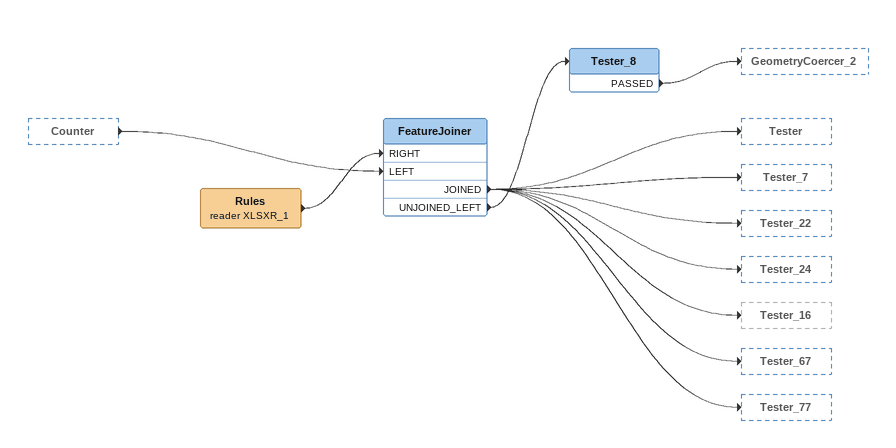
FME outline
Counter [outside]
    -> FeatureJoiner [LEFT]
Rules (reader XLSXR_1)
    -> FeatureJoiner [RIGHT]
FeatureJoiner
    JOINED -> Tester
    JOINED -> Tester_7
    JOINED -> Tester_22
    JOINED -> Tester_24
    JOINED -> Tester_16
    JOINED -> Tester_67
    JOINED -> Tester_77
    UNJOINED_LEFT -> Tester_8
Tester_8
    PASSED -> GeometryCoercer_2
